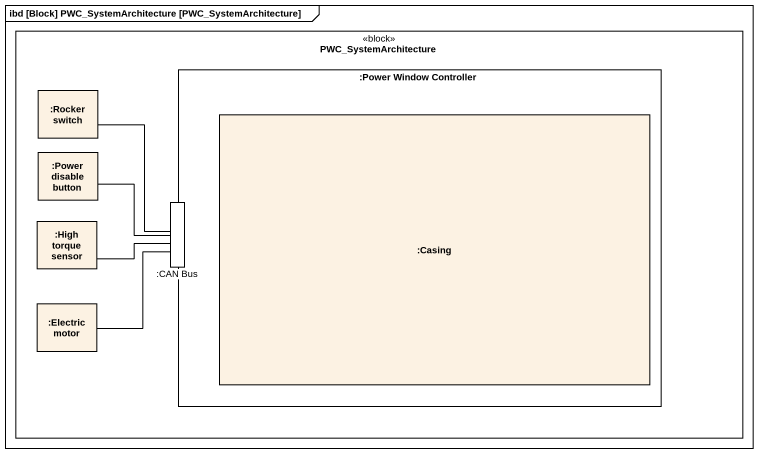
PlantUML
@startuml
mainframe ibd [Block] PWC_SystemArchitecture [PWC_SystemArchitecture]
rectangle PWC_SystemArchitecture <<block>> {
  rectangle ":Rocker switch" as Rocker_switch
  rectangle ":Power Window Controller" as Power_Window_Controller {
    rectangle ":Casing" as Casing
    port ":CAN Bus" as CAN_Bus
  }
  rectangle ":Power disable button" as Power_disable_button
  rectangle ":High torque sensor" as High_torque_sensor
  rectangle ":Electric motor" as Electric_motor
}
Rocker_switch -- CAN_Bus
Power_disable_button -right- CAN_Bus
High_torque_sensor -right- CAN_Bus
Electric_motor -up- CAN_Bus
@enduml
